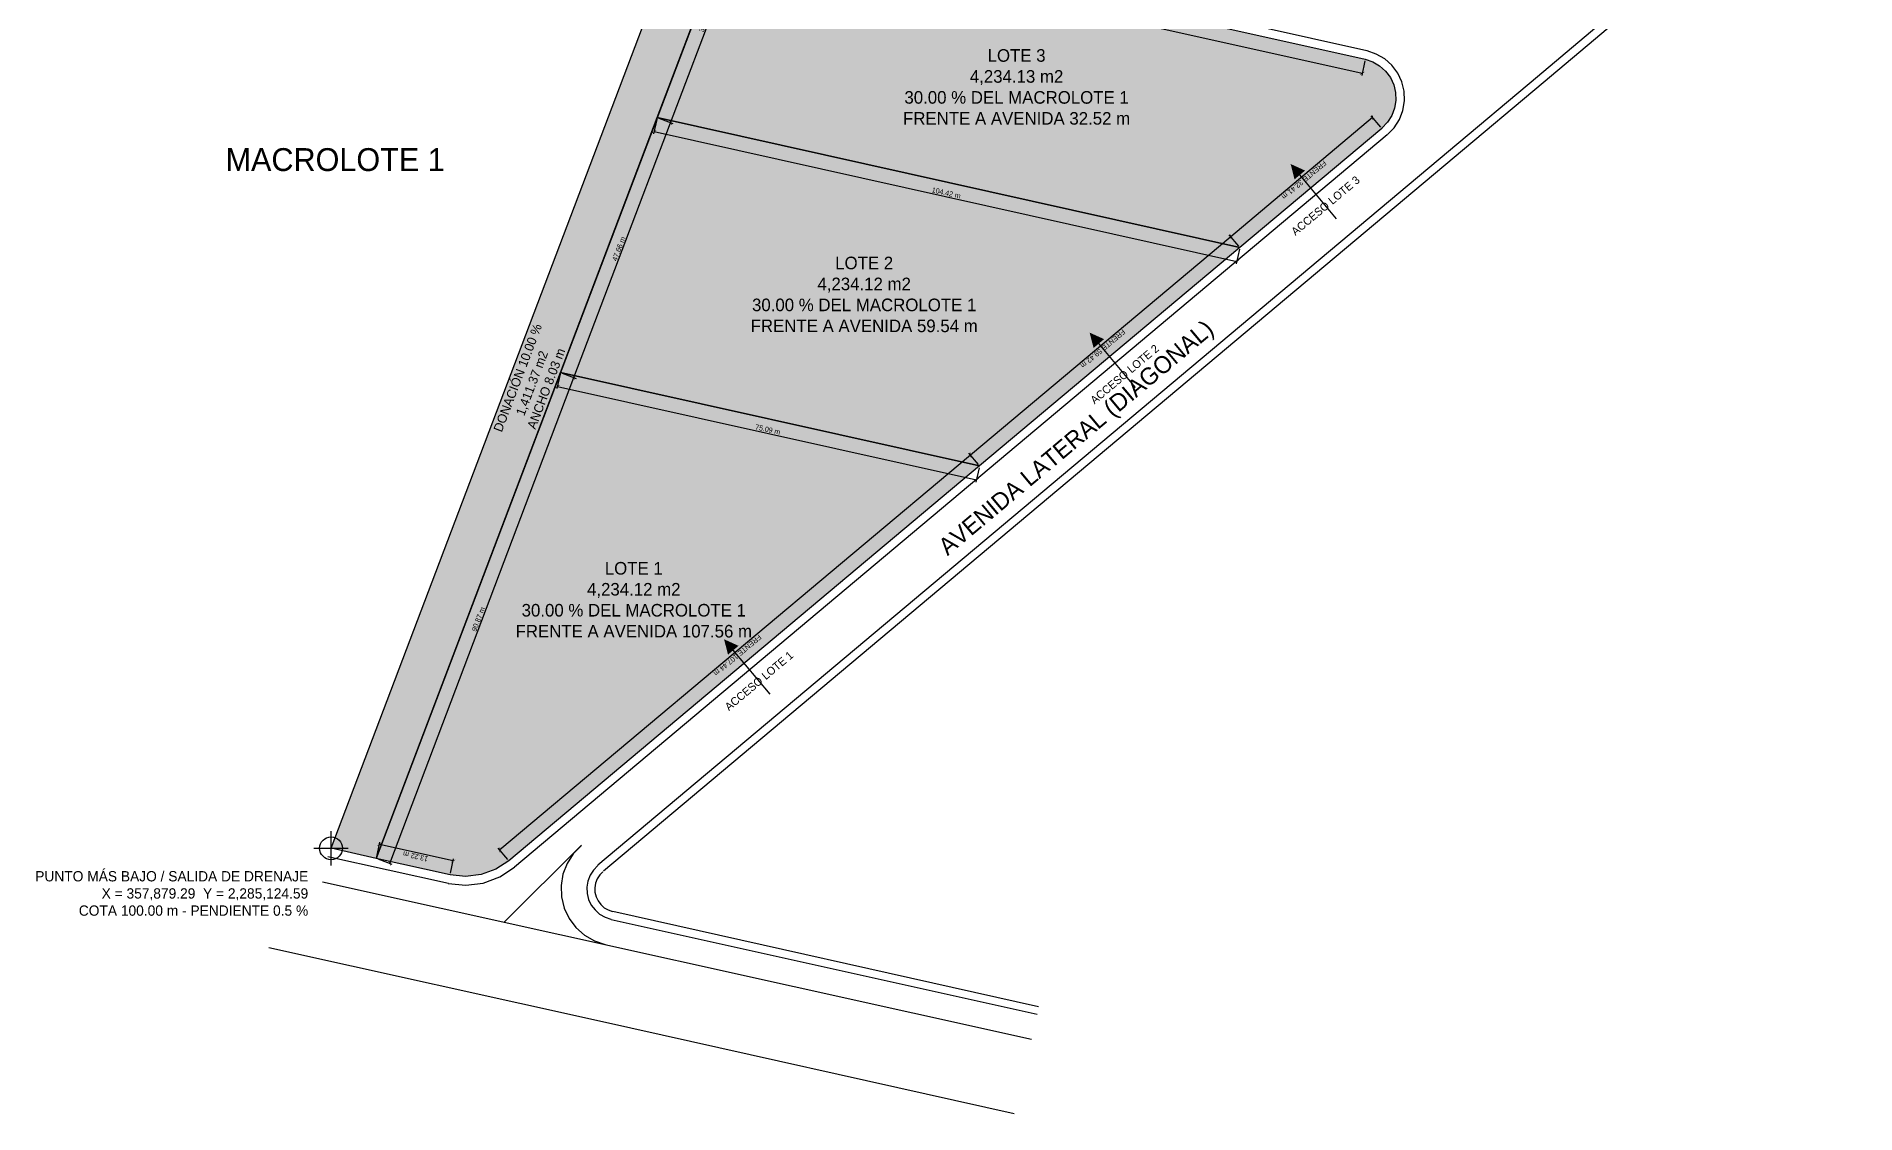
# Model space of a CAD drawing. Header units: metres. Extents: x 357828 to 359147, y 2285078 to 2285507.
# Drawn here: x 357827.7 to 358146, y 2285078.2 to 2285266.5 of the extents above; entities that cross this region are included whole.
import ezdxf
from ezdxf.enums import TextEntityAlignment as Align

# ---------------------------------------------------------------- set-up
doc = ezdxf.new("R2010")
doc.units = ezdxf.units.M
doc.header["$LTSCALE"] = 0.5
for name, color, linetype in [('COTAS', 6, 'Continuous'), ('DONACION', 3, 'Continuous'), ('DRENAJE', 1, 'Continuous'), ('LOTES', 2, 'Continuous'), ('TEXTOS', 7, 'Continuous'), ('VIAL_ASFALTO', 8, 'Continuous'), ('VIAL_BANQUETA', 9, 'CONTINUOUS')]:
    doc.layers.add(name, color=color, linetype=linetype)
doc.styles.add('OpenSansCondensed-Light', font='OpenSansCondensed-Light.ttf')
doc.dimstyles.new('COTAS_M', dxfattribs={"dimtxt": 0.9, "dimasz": 0.6, "dimexe": 0.4, "dimexo": 0.3, "dimgap": 0.2, "dimtad": 1, "dimzin": 12, "dimdsep": 46, "dimtxsty": 'OpenSansCondensed-Light', "dimblk": 'ARCHTICK', "dimcen": 2.5, "dimclrd": 256, "dimclre": 256, "dimclrt": 256, "dimazin": 3, "dimtfac": 0.5, "dimtmove": 2, "dimatfit": 3})

# ---------------------------------------------------------------- blocks, each defined once
blk = doc.blocks.new('_ARCHTICK')
at = {"color": 0, "linetype": 'BYBLOCK', "const_width": 0.15}
blk.add_lwpolyline([(-0.5, -0.5), (0.5, 0.5)], dxfattribs=at)
blk = doc.blocks.new('*D1')
for p, q in [((357887.27, 2285123.11), (357887.84, 2285125.64)), ((357900.65, 2285122.36), (357887.75, 2285125.25)), ((357900.17, 2285120.21), (357900.73, 2285122.75))]:
    blk.add_line(p, q)
at = {"layer": 'Defpoints'}
for p in [(357887.2, 2285122.81), (357900.65, 2285122.36), (357900.1, 2285119.92)]:
    blk.add_point(p, dxfattribs=at)
at = {"layer": 'COTAS', "xscale": 0.6, "yscale": 0.6}
for p, rotation in [((357887.75, 2285125.25), 167.3517230568334), ((357900.65, 2285122.36), 347.3517230568334)]:
    blk.add_blockref('_ARCHTICK', p, dxfattribs=dict(at, rotation=rotation))
at = {"layer": 'COTAS', "insert": (357894.06, 2285123.17), "char_height": 0.9, "attachment_point": 5, "rotation": 167.3517, "style": 'OpenSansCondensed-Light'}
blk.add_mtext('13.22 m', dxfattribs=at)
blk = doc.blocks.new('*D2')
for p, q in [((357889.54, 2285121.93), (357921.77, 2285206.89)), ((357919.72, 2285207.67), (357922.15, 2285206.75)), ((357887.48, 2285122.71), (357889.91, 2285121.79))]:
    blk.add_line(p, q)
at = {"layer": 'Defpoints'}
for p in [(357919.44, 2285207.78), (357887.2, 2285122.81), (357889.54, 2285121.93)]:
    blk.add_point(p, dxfattribs=at)
at = {"layer": 'COTAS', "xscale": 0.6, "yscale": 0.6}
for p, rotation in [((357921.77, 2285206.89), 69.22312247072553), ((357889.54, 2285121.93), 249.2231224707255)]:
    blk.add_blockref('_ARCHTICK', p, dxfattribs=dict(at, rotation=rotation))
at = {"layer": 'COTAS', "insert": (357905.05, 2285164.64), "char_height": 0.9, "attachment_point": 5, "rotation": 69.2231, "style": 'OpenSansCondensed-Light'}
blk.add_mtext('90.87 m', dxfattribs=at)
blk = doc.blocks.new('*D3')
for p, q in [((357919.37, 2285207.48), (357918.8, 2285204.95)), ((357918.89, 2285205.34), (357992.18, 2285188.99)), ((357992.66, 2285191.13), (357992.1, 2285188.6))]:
    blk.add_line(p, q)
at = {"layer": 'Defpoints'}
for p in [(357918.89, 2285205.34), (357919.44, 2285207.78), (357992.73, 2285191.43)]:
    blk.add_point(p, dxfattribs=at)
at = {"layer": 'COTAS', "xscale": 0.6, "yscale": 0.6}
for p, rotation in [((357918.89, 2285205.34), 167.42616373458088), ((357992.18, 2285188.99), -12.573836265419104)]:
    blk.add_blockref('_ARCHTICK', p, dxfattribs=dict(at, rotation=rotation))
at = {"layer": 'COTAS', "insert": (357955.68, 2285197.8), "char_height": 0.9, "attachment_point": 5, "rotation": 347.4262, "style": 'OpenSansCondensed-Light'}
blk.add_mtext('75.09 m', dxfattribs=at)
blk = doc.blocks.new('*D4')
for p, q in [((357991.12, 2285193.34), (357908.79, 2285124.31)), ((357992.54, 2285191.66), (357990.87, 2285193.65)), ((357910.21, 2285122.62), (357908.54, 2285124.61))]:
    blk.add_line(p, q)
at = {"layer": 'Defpoints'}
for p in [(357991.12, 2285193.34), (357992.73, 2285191.43), (357910.4, 2285122.39)]:
    blk.add_point(p, dxfattribs=at)
at = {"layer": 'COTAS', "xscale": 0.6, "yscale": 0.6}
for p, rotation in [((357991.12, 2285193.34), 39.98191168455014), ((357908.79, 2285124.31), -140.01808831544986)]:
    blk.add_blockref('_ARCHTICK', p, dxfattribs=dict(at, rotation=rotation))
at = {"layer": 'COTAS', "insert": (357950.38, 2285158.33), "char_height": 0.9, "attachment_point": 5, "rotation": 219.9819, "style": 'OpenSansCondensed-Light'}
blk.add_mtext('FRENTE 107.44 m', dxfattribs=at)
blk = doc.blocks.new('*D5')
for p, q in [((357921.77, 2285206.89), (357938.68, 2285251.45)), ((357936.62, 2285252.23), (357939.05, 2285251.31)), ((357919.72, 2285207.67), (357922.15, 2285206.75))]:
    blk.add_line(p, q)
at = {"layer": 'Defpoints'}
for p in [(357936.34, 2285252.34), (357919.44, 2285207.78), (357921.77, 2285206.89)]:
    blk.add_point(p, dxfattribs=at)
at = {"layer": 'COTAS', "xscale": 0.6, "yscale": 0.6}
for p, rotation in [((357938.68, 2285251.45), 69.22312247065446), ((357921.77, 2285206.89), 249.22312247065446)]:
    blk.add_blockref('_ARCHTICK', p, dxfattribs=dict(at, rotation=rotation))
at = {"layer": 'COTAS', "insert": (357929.62, 2285229.4), "char_height": 0.9, "attachment_point": 5, "rotation": 69.2231, "style": 'OpenSansCondensed-Light'}
blk.add_mtext('47.66 m', dxfattribs=at)
blk = doc.blocks.new('*D6')
for p, q in [((357936.28, 2285252.04), (357935.71, 2285249.51)), ((357935.8, 2285249.9), (358037.71, 2285227.17)), ((358038.19, 2285229.31), (358037.63, 2285226.78))]:
    blk.add_line(p, q)
at = {"layer": 'Defpoints'}
for p in [(357935.8, 2285249.9), (357936.34, 2285252.34), (358038.26, 2285229.61)]:
    blk.add_point(p, dxfattribs=at)
at = {"layer": 'COTAS', "xscale": 0.6, "yscale": 0.6}
for p, rotation in [((357935.8, 2285249.9), 167.42616373460342), ((358037.71, 2285227.17), -12.573836265396585)]:
    blk.add_blockref('_ARCHTICK', p, dxfattribs=dict(at, rotation=rotation))
at = {"layer": 'COTAS', "insert": (357986.9, 2285239.17), "char_height": 0.9, "attachment_point": 5, "rotation": 347.4262, "style": 'OpenSansCondensed-Light'}
blk.add_mtext('104.42 m', dxfattribs=at)
blk = doc.blocks.new('*D7')
for p, q in [((358036.65, 2285231.52), (357991.12, 2285193.34)), ((358038.06, 2285229.84), (358036.39, 2285231.83)), ((357992.54, 2285191.66), (357990.87, 2285193.65))]:
    blk.add_line(p, q)
at = {"layer": 'Defpoints'}
for p in [(358036.65, 2285231.52), (358038.26, 2285229.61), (357992.73, 2285191.43)]:
    blk.add_point(p, dxfattribs=at)
at = {"layer": 'COTAS', "xscale": 0.6, "yscale": 0.6}
for p, rotation in [((358036.65, 2285231.52), 39.981911684367475), ((357991.12, 2285193.34), -140.01808831563253)]:
    blk.add_blockref('_ARCHTICK', p, dxfattribs=dict(at, rotation=rotation))
at = {"layer": 'COTAS', "insert": (358014.3, 2285211.93), "char_height": 0.9, "attachment_point": 5, "rotation": 219.9819, "style": 'OpenSansCondensed-Light'}
blk.add_mtext('FRENTE 59.42 m', dxfattribs=at)
blk = doc.blocks.new('*D8')
for p, q in [((358062.9, 2285250.66), (358061.23, 2285252.65)), ((358061.48, 2285252.35), (358036.65, 2285231.52)), ((358038.06, 2285229.84), (358036.39, 2285231.83))]:
    blk.add_line(p, q)
at = {"layer": 'Defpoints'}
for p in [(358061.48, 2285252.35), (358063.09, 2285250.43), (358038.26, 2285229.61)]:
    blk.add_point(p, dxfattribs=at)
at = {"layer": 'COTAS', "xscale": 0.6, "yscale": 0.6}
for p, rotation in [((358061.48, 2285252.35), 39.981911684597776), ((358036.65, 2285231.52), -140.01808831540222)]:
    blk.add_blockref('_ARCHTICK', p, dxfattribs=dict(at, rotation=rotation))
at = {"layer": 'COTAS', "insert": (358049.48, 2285241.44), "char_height": 0.9, "attachment_point": 5, "rotation": 219.9819, "style": 'OpenSansCondensed-Light'}
blk.add_mtext('FRENTE 32.41 m', dxfattribs=at)
blk = doc.blocks.new('*D9')
for p, q in [((357938.68, 2285251.45), (357951.91, 2285286.33)), ((357949.86, 2285287.11), (357952.29, 2285286.19)), ((357936.62, 2285252.23), (357939.05, 2285251.31))]:
    blk.add_line(p, q)
at = {"layer": 'Defpoints'}
for p in [(357949.58, 2285287.21), (357936.34, 2285252.34), (357938.68, 2285251.45)]:
    blk.add_point(p, dxfattribs=at)
at = {"layer": 'COTAS', "xscale": 0.6, "yscale": 0.6}
for p, rotation in [((357951.91, 2285286.33), 69.22312247070666), ((357938.68, 2285251.45), 249.22312247070664)]:
    blk.add_blockref('_ARCHTICK', p, dxfattribs=dict(at, rotation=rotation))
at = {"layer": 'COTAS', "insert": (357944.69, 2285269.12), "char_height": 0.9, "attachment_point": 5, "rotation": 69.2231, "style": 'OpenSansCondensed-Light'}
blk.add_mtext('37.3 m', dxfattribs=at)
blk = doc.blocks.new('*D10')
for p, q in [((357949.51, 2285286.92), (357948.94, 2285284.38)), ((357949.03, 2285284.77), (358059.66, 2285260.1)), ((358060.13, 2285262.25), (358059.57, 2285259.71))]:
    blk.add_line(p, q)
at = {"layer": 'Defpoints'}
for p in [(357949.03, 2285284.77), (357949.58, 2285287.21), (358060.2, 2285262.54)]:
    blk.add_point(p, dxfattribs=at)
at = {"layer": 'COTAS', "xscale": 0.6, "yscale": 0.6}
for p, rotation in [((357949.03, 2285284.77), 167.42616373457506), ((358059.66, 2285260.1), -12.57383626542495)]:
    blk.add_blockref('_ARCHTICK', p, dxfattribs=dict(at, rotation=rotation))
at = {"layer": 'COTAS', "insert": (358004.48, 2285273.07), "char_height": 0.9, "attachment_point": 5, "rotation": 347.4262, "style": 'OpenSansCondensed-Light'}
blk.add_mtext('113.34 m', dxfattribs=at)

msp = doc.modelspace()

# ---------------------------------------------------------------- hatches: boundary and pattern name
at = {"layer": 'DONACION', "transparency": 33554546}
msp.add_hatch(color=3, dxfattribs=at).paths.add_polyline_path([(357879.29, 2285124.59), (357941.66, 2285288.98), (357949.575, 2285287.214), (357887.202, 2285122.815)])
at = {"layer": 'LOTES', "transparency": 33554534}
for points in [[(358060.2, 2285262.54), (358061.5, 2285262.08), (358062.71, 2285261.38), (358063.75, 2285260.46), (358064.58, 2285259.35), (358065.17, 2285258.09), (358065.5, 2285256.74), (358065.55, 2285255.35), (358065.33, 2285253.98), (358064.83, 2285252.69), (358064.08, 2285251.52), (358063.11, 2285250.52), (358063.09, 2285250.43), (358038.257, 2285229.606), (357936.343, 2285252.337), (357949.575, 2285287.214)], [(357992.729, 2285191.428), (357919.436, 2285207.775), (357936.343, 2285252.337), (358038.257, 2285229.606)], [(357908.11, 2285120.93), (357905.54, 2285119.98), (357902.83, 2285119.64), (357900.1, 2285119.92), (357887.202, 2285122.815), (357919.436, 2285207.775), (357992.729, 2285191.428), (357910.4, 2285122.39)]]:
    msp.add_hatch(color=2, dxfattribs=at).paths.add_polyline_path(points)
at = {"layer": 'TEXTOS'}
for points in [[(358047.137, 2285244.23), (358047.822, 2285241.543), (358049.662, 2285243.084)], [(358011.979, 2285214.748), (358012.668, 2285212.062), (358014.506, 2285213.606)], [(357948.034, 2285161.126), (357948.722, 2285158.44), (357950.56, 2285159.982)]]:
    msp.add_hatch(color=1, dxfattribs=at).paths.add_polyline_path(points)

# ---------------------------------------------------------------- linework, layer by layer
at = {"layer": 'DONACION'}
msp.add_lwpolyline([(357879.29, 2285124.59), (357941.66, 2285288.98), (357949.575, 2285287.214), (357887.202, 2285122.815)], close=True, dxfattribs=at)
at = {"layer": 'DRENAJE'}
for p, q in [((357879.29, 2285121.59), (357879.29, 2285127.59)), ((357876.29, 2285124.59), (357882.29, 2285124.59))]:
    msp.add_line(p, q, dxfattribs=at)
msp.add_circle((357879.29, 2285124.59), 2, dxfattribs=at)
at = {"layer": 'LOTES'}
for points in [[(358060.2, 2285262.54), (358061.5, 2285262.08), (358062.71, 2285261.38), (358063.75, 2285260.46), (358064.58, 2285259.35), (358065.17, 2285258.09), (358065.5, 2285256.74), (358065.55, 2285255.35), (358065.33, 2285253.98), (358064.83, 2285252.69), (358064.08, 2285251.52), (358063.11, 2285250.52), (358063.09, 2285250.43), (358038.257, 2285229.606), (357936.343, 2285252.337), (357949.575, 2285287.214)], [(357992.729, 2285191.428), (357919.436, 2285207.775), (357936.343, 2285252.337), (358038.257, 2285229.606)], [(357908.11, 2285120.93), (357905.54, 2285119.98), (357902.83, 2285119.64), (357900.1, 2285119.92), (357887.202, 2285122.815), (357919.436, 2285207.775), (357992.729, 2285191.428), (357910.4, 2285122.39)]]:
    msp.add_lwpolyline(points, close=True, dxfattribs=at)
at = {"layer": 'TEXTOS', "color": 1}
for p, q in [((358055.163, 2285234.647), (358048.742, 2285242.314)), ((358020.019, 2285205.177), (358013.587, 2285212.834)), ((357956.069, 2285151.551), (357949.641, 2285159.211))]:
    msp.add_line(p, q, dxfattribs=at)
at = {"layer": 'VIAL_ASFALTO'}
for points in [[(358090.35, 2285259.51), (358144.87, 2285305.5)], [(358145.97, 2285304.4), (358091.31, 2285258.41)], [(357925.96, 2285121.7), (358090.35, 2285259.51)], [(358091.31, 2285258.41), (357926.93, 2285120.6)], [(357923.07, 2285125.14), (357909.58, 2285111.65)], [(357923.04, 2285125.03), (357921.64, 2285123.6), (357920.56, 2285121.91), (357919.84, 2285120.04), (357919.51, 2285118.07), (357919.59, 2285116.07), (357920.06, 2285114.13), (357920.91, 2285112.32), (357922.11, 2285110.72), (357923.61, 2285109.39), (357925.34, 2285108.39), (357927.24, 2285107.76)], [(357925.96, 2285121.55), (357925.2, 2285120.77), (357924.61, 2285119.86), (357924.22, 2285118.85), (357924.05, 2285117.78), (357924.09, 2285116.69), (357924.34, 2285115.64), (357924.81, 2285114.66), (357925.46, 2285113.79), (357926.27, 2285113.07), (357927.21, 2285112.53), (357928.23, 2285112.19)], [(357926.84, 2285120.49), (357926.28, 2285119.91), (357925.84, 2285119.24), (357925.55, 2285118.48), (357925.42, 2285117.69), (357925.45, 2285116.88), (357925.64, 2285116.1), (357925.98, 2285115.37), (357926.47, 2285114.73), (357927.07, 2285114.19), (357927.77, 2285113.79), (357928.53, 2285113.54)], [(358001.82, 2285091.14), (357877.78, 2285118.67)], [(357928.58, 2285113.58), (358003.06, 2285096.92)], [(358002.79, 2285095.54), (357928.3, 2285112.06)], [(357868.41, 2285107.24), (357926.79, 2285094.3), (357998.79, 2285078.19)]]:
    msp.add_lwpolyline(points, dxfattribs=at)
at = {"layer": 'VIAL_BANQUETA'}
for points in [[(357942.21, 2285290.49), (358060.47, 2285264.06)], [(358064.08, 2285249.36), (358065.26, 2285250.57), (358066.18, 2285252), (358066.79, 2285253.58), (358067.07, 2285255.26), (358067, 2285256.95), (358066.6, 2285258.6), (358065.88, 2285260.13), (358064.86, 2285261.49), (358063.59, 2285262.61), (358062.12, 2285263.46), (358060.51, 2285263.99)], [(358064.05, 2285249.32), (357911.37, 2285121.29)], [(357899.8, 2285118.4), (357878.74, 2285123.08)], [(357899.78, 2285118.44), (357902.84, 2285118.12), (357905.9, 2285118.51), (357908.79, 2285119.57), (357911.36, 2285121.27)]]:
    msp.add_lwpolyline(points, dxfattribs=at)

# ---------------------------------------------------------------- texts
at = {"layer": 'DRENAJE', "insert": (357875.29, 2285120.59), "char_height": 1.8, "attachment_point": 3}
msp.add_mtext('PUNTO MÁS BAJO / SALIDA DE DRENAJE\\PX = 357,879.29  Y = 2,285,124.59\\PCOTA 100.00 m - PENDIENTE 0.5 %', dxfattribs=at)
at = {"layer": 'TEXTOS', "color": 4}
msp.add_text('MACROLOTE 1', height=4, dxfattribs=at).set_placement((357880, 2285245), align=Align.MIDDLE_CENTER)
at = {"layer": 'TEXTOS', "color": 1}
for s, rotation, p in [('ACCESO LOTE 3', 39.94734, (358053.237, 2285236.947)), ('ACCESO LOTE 2', 40.03016, (358018.09, 2285207.474)), ('ACCESO LOTE 1', 40.00511, (357954.141, 2285153.849))]:
    msp.add_text(s, height=1.4, rotation=rotation, dxfattribs=at).set_placement(p, align=Align.MIDDLE_CENTER)
at = {"layer": 'TEXTOS', "char_height": 2.2, "attachment_point": 5}
for s, insert in [('LOTE 3\\P4,234.13 m2\\P30.00 % DEL MACROLOTE 1\\PFRENTE A AVENIDA 32.52 m', (357999.202, 2285257.693)), ('LOTE 2\\P4,234.12 m2\\P30.00 % DEL MACROLOTE 1\\PFRENTE A AVENIDA 59.54 m', (357972.541, 2285221.413)), ('LOTE 1\\P4,234.12 m2\\P30.00 % DEL MACROLOTE 1\\PFRENTE A AVENIDA 107.56 m', (357932.24, 2285168.023))]:
    msp.add_mtext(s, dxfattribs=dict(at, insert=insert))
at = {"layer": 'TEXTOS', "insert": (357914.433, 2285205.902), "char_height": 1.6, "attachment_point": 5, "rotation": 69.22312}
msp.add_mtext('DONACIÓN 10.00 %\\P1,411.37 m2\\PANCHO 8.03 m', dxfattribs=at)
at = {"layer": 'VIAL_ASFALTO'}
msp.add_text('AVENIDA LATERAL (DIAGONAL)', height=3, rotation=39.98191, dxfattribs=at).set_placement((358009.566, 2285196.411), align=Align.MIDDLE_CENTER)

# ---------------------------------------------------------------- dimensions: what is measured, and where the dimension line sits
at = {"layer": 'COTAS'}
for base, p1, p2, angle, picture, middle in [((357938.68, 2285251.451), (357936.343, 2285252.337), (357949.575, 2285287.214), 69.22312, '*D9', (357944.689, 2285269.12)), ((357949.031, 2285284.774), (357949.575, 2285287.214), (358060.2, 2285262.54), 347.42616, '*D10', (358004.485, 2285273.072)), ((357921.773, 2285206.889), (357919.436, 2285207.775), (357936.343, 2285252.337), 69.22312, '*D5', (357929.619, 2285229.4)), ((357935.799, 2285249.897), (357936.343, 2285252.337), (358038.257, 2285229.606), 347.42616, '*D6', (357986.897, 2285239.166)), ((357889.539, 2285121.928), (357887.202, 2285122.815), (357919.436, 2285207.775), 69.22312, '*D2', (357905.049, 2285164.639)), ((357918.892, 2285205.335), (357919.436, 2285207.775), (357992.729, 2285191.428), 347.42616, '*D3', (357955.68, 2285197.796)), ((357900.647, 2285122.359), (357900.1, 2285119.92), (357887.202, 2285122.815), 167.35172, '*D1', (357894.056, 2285123.172))]:
    dim = msp.add_linear_dim(base=base, p1=p1, p2=p2, angle=angle, dimstyle='COTAS_M', dxfattribs=at)
    dim.commit()
    dim.dimension.update_dxf_attribs({"geometry": picture, "text_midpoint": middle})
for base, p1, p2, picture, middle in [((358061.484, 2285252.346), (358063.09, 2285250.43), (358038.257, 2285229.606), '*D8', (358049.485, 2285241.435)), ((358036.65, 2285231.521), (358038.257, 2285229.606), (357992.729, 2285191.428), '*D7', (358014.304, 2285211.934)), ((357991.122, 2285193.343), (357992.729, 2285191.428), (357910.4, 2285122.39), '*D4', (357950.376, 2285158.326))]:
    dim = msp.add_linear_dim(base=base, p1=p1, p2=p2, angle=219.98191, text='FRENTE <>', dimstyle='COTAS_M', dxfattribs=at)
    dim.commit()
    dim.dimension.update_dxf_attribs({"geometry": picture, "text_midpoint": middle})

doc.saveas('drawing.dxf')
